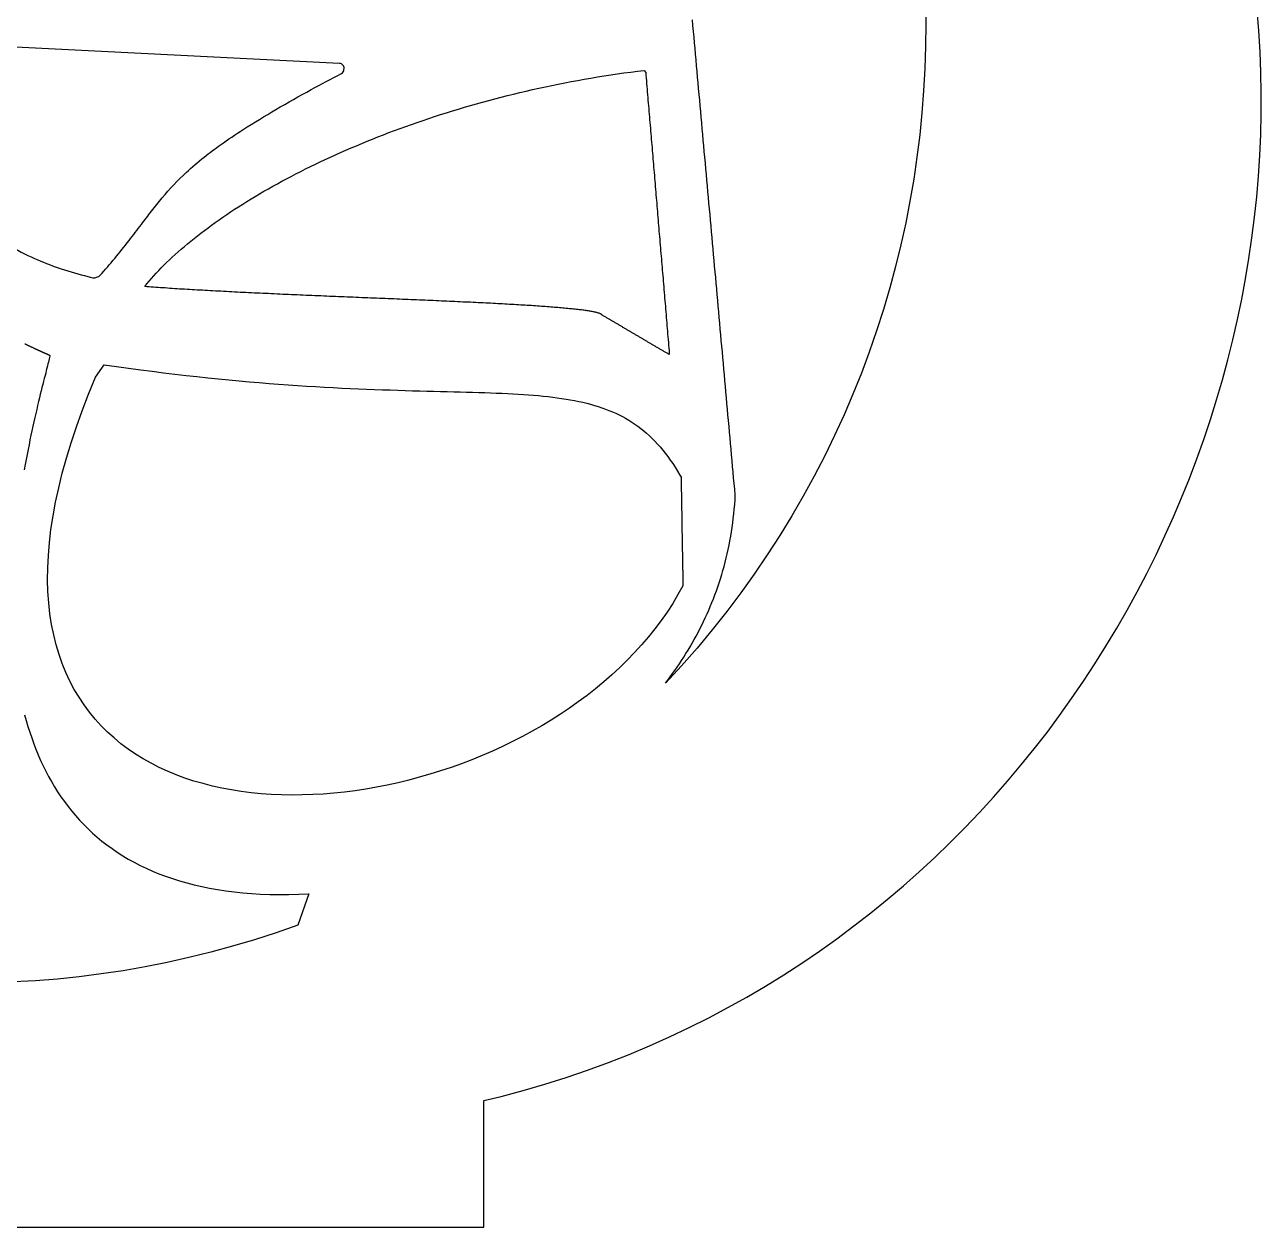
# Model space of a CAD drawing. Extents: x -375 to 182, y -177 to 177.
# Drawn here: x -14.6 to 182.2, y -177.3 to 14 of the extents above; entities that cross this region are included whole.
import ezdxf

# ---------------------------------------------------------------- set-up
doc = ezdxf.new("R2010")
doc.units = 0

msp = doc.modelspace()

# ---------------------------------------------------------------- linework, layer by layer
for points in [[(86.46, 118.69, -0.399741), (87.33, -90.78), (87.71, -90.27), (88.09, -89.76), (88.47, -89.24), (88.84, -88.73), (89.2, -88.2), (89.56, -87.67), (89.91, -87.14), (90.26, -86.6), (90.6, -86.06), (90.94, -85.51), (91.27, -84.95), (91.59, -84.4), (91.91, -83.83), (92.23, -83.27), (92.53, -82.69), (92.83, -82.11), (93.12, -81.53), (93.41, -80.94), (93.69, -80.35), (93.96, -79.75), (94.23, -79.15), (94.49, -78.54), (94.74, -77.93), (94.98, -77.31), (95.22, -76.68), (95.45, -76.06), (95.68, -75.42), (95.89, -74.78), (96.1, -74.14), (96.3, -73.49), (96.49, -72.83), (96.67, -72.17), (96.85, -71.5), (97.02, -70.83), (97.18, -70.15), (97.33, -69.47), (97.47, -68.78), (97.61, -68.09), (97.73, -67.39), (97.85, -66.68), (97.96, -65.97), (98.06, -65.26), (98.15, -64.53), (98.23, -63.81), (98.3, -63.07), (98.37, -62.33), (98.42, -61.59), (98.45, -60.82), (98.37, -59.91), (98.28, -58.99), (98.2, -58.08), (98.12, -57.17), (98.04, -56.26), (97.96, -55.35), (97.87, -54.44), (97.79, -53.53), (97.71, -52.62), (97.63, -51.71), (97.55, -50.8), (97.47, -49.89), (97.38, -48.97), (97.3, -48.06), (97.22, -47.15), (97.14, -46.24), (97.06, -45.33), (96.97, -44.42), (96.89, -43.51), (96.81, -42.6), (96.73, -41.69), (96.65, -40.78), (96.56, -39.86), (96.48, -38.95), (96.4, -38.04), (96.32, -37.13), (96.24, -36.22), (96.16, -35.31), (96.07, -34.4), (95.99, -33.49), (95.91, -32.58), (95.83, -31.67), (95.74, -30.76), (95.66, -29.84), (95.58, -28.93), (95.5, -28.02), (95.42, -27.11), (95.34, -26.2), (95.25, -25.29), (95.17, -24.38), (95.09, -23.47), (95.01, -22.56), (94.93, -21.65), (94.84, -20.73), (94.76, -19.82), (94.68, -18.91), (94.6, -18), (94.52, -17.09), (94.44, -16.18), (94.35, -15.27), (94.27, -14.36), (94.19, -13.45), (94.11, -12.54), (94.03, -11.63), (93.94, -10.71), (93.86, -9.8), (93.78, -8.89), (93.7, -7.98), (93.62, -7.07), (93.53, -6.16), (93.45, -5.25), (93.37, -4.34), (93.29, -3.43), (93.21, -2.52), (93.13, -1.61), (93.04, -0.69), (92.96, 0.22), (92.88, 1.13), (92.8, 2.04), (92.72, 2.95), (92.63, 3.86), (92.55, 4.77), (92.47, 5.68), (92.39, 6.59), (92.31, 7.5), (92.22, 8.42), (92.14, 9.33), (92.06, 10.24), (91.98, 11.15), (91.9, 12.06), (91.81, 12.97), (91.73, 13.88), (91.65, 14.79)], [(-16.74, -21.3, 0.030932), (-12.53, -23.4, 0.020814), (-8.81, -24.81, 0.018), (-4.57, -26.04, 0.004409), (-3.79, -26.24, 0.121441), (-3.44, -26.23), (-3.01, -26.11, 0.143693), (-2.65, -25.89, 0.017742), (1.98, -20.33, 0.004342), (3.95, -17.76, -0.002402), (5.55, -15.65, -0.009754), (7.26, -13.52, -0.032258), (11.08, -9.49, -0.019445), (13.95, -7.03, -0.012346), (16.55, -5.08, -0.011783), (20.15, -2.65, -0.010872), (25.36, 0.53, -0.007255), (30.97, 3.7, -0.003969), (35.8, 6.28, 0.247844), (36.18, 6.87, 0.005182), (36.2, 7.06, 0.420896), (35.49, 7.86), (-16.11, 10.48, 0.203932)], [(-14.63, -95.79), (-14.38, -96.72), (-14.1, -97.65), (-13.81, -98.57), (-13.51, -99.48), (-13.18, -100.39), (-12.84, -101.28), (-12.47, -102.16), (-12.09, -103.04), (-11.69, -103.9), (-11.27, -104.75), (-10.83, -105.59), (-10.37, -106.42), (-9.88, -107.24), (-9.38, -108.04), (-8.85, -108.83), (-8.3, -109.61), (-7.73, -110.37), (-7.14, -111.11), (-6.52, -111.84), (-5.88, -112.56), (-5.22, -113.26), (-4.53, -113.94), (-3.82, -114.61), (-3.09, -115.26), (-2.32, -115.89), (-1.54, -116.5), (-0.72, -117.09), (0.12, -117.66), (0.98, -118.21), (1.87, -118.75), (2.79, -119.26), (3.74, -119.75), (4.71, -120.22), (5.72, -120.66), (6.75, -121.09), (7.81, -121.49), (8.9, -121.86), (10.02, -122.22), (11.17, -122.54), (12.35, -122.85), (13.56, -123.12), (14.8, -123.38), (16.08, -123.6), (17.38, -123.8), (18.72, -123.97), (20.09, -124.11), (21.49, -124.23), (22.93, -124.31), (24.4, -124.37), (25.9, -124.4), (27.43, -124.39), (29.01, -124.36), (30.61, -124.29), (28.83, -129.26, -0.385174), (-160.02, -52.51)]]:
    msp.add_lwpolyline(points, format="xyb")
for points in [[(-56.55, -177.35), (58.45, -177.35), (58.45, -157.35), (58.45, -157.19), (61.19, -156.53), (64.69, -155.59), (68.15, -154.58), (71.56, -153.5), (74.94, -152.35), (78.26, -151.13), (81.55, -149.84), (84.79, -148.48), (87.98, -147.05), (91.13, -145.56), (94.23, -144.01), (97.29, -142.39), (100.3, -140.71), (103.26, -138.97), (106.17, -137.17), (109.04, -135.31), (111.86, -133.4), (114.63, -131.43), (117.35, -129.4), (120.02, -127.32), (122.65, -125.19), (125.22, -123.01), (127.74, -120.77), (130.21, -118.49), (132.62, -116.16), (134.99, -113.78), (137.3, -111.35), (139.56, -108.89), (141.77, -106.37), (143.92, -103.82), (146.02, -101.23), (148.07, -98.59), (150.06, -95.92), (151.99, -93.21), (153.87, -90.46), (155.69, -87.68), (157.45, -84.86), (159.16, -82.01), (160.81, -79.13), (162.41, -76.22), (163.94, -73.28), (165.42, -70.31), (166.83, -67.31), (168.19, -64.29), (169.48, -61.24), (170.72, -58.17), (171.9, -55.07), (173.01, -51.96), (174.06, -48.82), (175.05, -45.67), (175.98, -42.5), (176.85, -39.31), (177.65, -36.1), (178.38, -32.89), (179.06, -29.65), (179.67, -26.41), (180.21, -23.15), (180.69, -19.89), (181.1, -16.62), (181.45, -13.34), (181.72, -10.05), (181.94, -6.76), (182.08, -3.46), (182.16, -0.16), (182.17, 3.14), (182.1, 6.44), (181.97, 9.74), (181.78, 13.04), (181.5, 16.34)], [(-14.62, -36.76), (-14.57, -36.78), (-14.51, -36.81), (-14.46, -36.83), (-14.41, -36.86), (-14.35, -36.88), (-14.3, -36.9), (-14.25, -36.93), (-14.2, -36.95), (-14.14, -36.98), (-14.09, -37), (-14.04, -37.03), (-13.99, -37.05), (-13.93, -37.07), (-13.88, -37.1), (-13.83, -37.12), (-13.78, -37.15), (-13.72, -37.17), (-13.67, -37.19), (-13.62, -37.22), (-13.56, -37.24), (-13.51, -37.27), (-13.46, -37.29), (-13.41, -37.31), (-13.35, -37.34), (-13.3, -37.36), (-13.25, -37.39), (-13.2, -37.41), (-13.14, -37.43), (-13.09, -37.46), (-13.04, -37.48), (-12.98, -37.51), (-12.93, -37.53), (-12.88, -37.55), (-12.83, -37.58), (-12.77, -37.6), (-12.72, -37.63), (-12.67, -37.65), (-12.62, -37.67), (-12.56, -37.7), (-12.51, -37.72), (-12.46, -37.75), (-12.4, -37.77), (-12.35, -37.8), (-12.3, -37.82), (-12.25, -37.84), (-12.19, -37.87), (-12.14, -37.89), (-12.09, -37.92), (-12.04, -37.94), (-11.98, -37.96), (-11.93, -37.99), (-11.88, -38.01), (-11.83, -38.04), (-11.77, -38.06), (-11.72, -38.08), (-11.67, -38.11), (-11.61, -38.13), (-11.56, -38.16), (-11.51, -38.18), (-11.46, -38.2), (-11.4, -38.23), (-11.35, -38.25), (-11.3, -38.28), (-11.25, -38.3), (-11.19, -38.32), (-11.14, -38.35), (-11.09, -38.37), (-11.03, -38.4), (-10.98, -38.42), (-10.93, -38.44), (-10.88, -38.47), (-10.82, -38.49), (-10.77, -38.52), (-10.72, -38.54), (-10.67, -38.57), (-10.61, -38.59), (-10.63, -38.73), (-10.67, -38.92), (-10.72, -39.14), (-10.78, -39.39), (-10.84, -39.66), (-10.92, -39.96), (-11, -40.28), (-11.09, -40.63), (-11.18, -41), (-11.28, -41.4), (-11.39, -41.81), (-11.5, -42.26), (-11.62, -42.72), (-11.74, -43.21), (-11.87, -43.72), (-12, -44.24), (-12.14, -44.79), (-12.28, -45.36), (-12.42, -45.95), (-12.56, -46.56), (-12.71, -47.18), (-12.86, -47.83), (-13.01, -48.49), (-13.16, -49.17), (-13.32, -49.87), (-13.47, -50.58), (-13.63, -51.31), (-13.78, -52.05), (-13.93, -52.81), (-14.09, -53.58), (-14.24, -54.37), (-14.39, -55.17), (-14.54, -55.98), (-14.69, -56.81)]]:
    msp.add_lwpolyline(points)
for points in [[(4.48, -27.64), (4.82, -27.22), (5.18, -26.79), (5.54, -26.37), (5.92, -25.94), (6.31, -25.52), (6.71, -25.09), (7.12, -24.67), (7.54, -24.24), (7.97, -23.81), (8.42, -23.39), (8.87, -22.96), (9.33, -22.53), (9.81, -22.11), (10.29, -21.68), (10.79, -21.25), (11.3, -20.83), (11.81, -20.4), (12.34, -19.98), (12.88, -19.55), (13.42, -19.13), (13.98, -18.71), (14.55, -18.28), (15.12, -17.86), (15.71, -17.44), (16.3, -17.02), (16.91, -16.6), (17.52, -16.18), (18.14, -15.77), (18.78, -15.35), (19.42, -14.94), (20.07, -14.53), (20.73, -14.11), (21.4, -13.7), (22.07, -13.3), (22.76, -12.89), (23.45, -12.48), (24.16, -12.08), (24.87, -11.68), (25.59, -11.28), (26.32, -10.88), (27.05, -10.49), (27.8, -10.1), (28.55, -9.71), (29.31, -9.32), (30.07, -8.93), (30.85, -8.55), (31.63, -8.17), (32.42, -7.79), (33.22, -7.41), (34.03, -7.04), (34.84, -6.67), (35.66, -6.3), (36.49, -5.94), (37.32, -5.58), (38.16, -5.22), (39.01, -4.87), (39.87, -4.52), (40.73, -4.17), (41.59, -3.82), (42.47, -3.48), (43.35, -3.14), (44.24, -2.81), (45.13, -2.48), (46.03, -2.15), (46.94, -1.83), (47.85, -1.51), (48.77, -1.2), (49.69, -0.88), (50.62, -0.58), (51.56, -0.27), (52.5, 0.02), (53.44, 0.32), (54.39, 0.61), (55.35, 0.89), (56.31, 1.17), (57.28, 1.45), (58.25, 1.72), (59.23, 1.99), (60.21, 2.25), (61.2, 2.5), (62.19, 2.76), (63.19, 3), (64.19, 3.24), (65.19, 3.48), (66.2, 3.71), (67.22, 3.94), (68.24, 4.16), (69.26, 4.37), (70.28, 4.58), (71.32, 4.79), (72.35, 4.98), (73.39, 5.17), (74.43, 5.36), (75.47, 5.54), (76.52, 5.72), (77.58, 5.88), (78.63, 6.05), (79.69, 6.2), (80.75, 6.35), (81.82, 6.49), (82.88, 6.63), (83.96, 6.76), (84.2, 6.43), (84.24, 5.99), (84.27, 5.55), (84.31, 5.1), (84.35, 4.66), (84.39, 4.22), (84.42, 3.77), (84.46, 3.33), (84.5, 2.89), (84.54, 2.45), (84.57, 2), (84.61, 1.56), (84.65, 1.12), (84.68, 0.67), (84.72, 0.23), (84.76, -0.21), (84.8, -0.65), (84.83, -1.1), (84.87, -1.54), (84.91, -1.98), (84.95, -2.43), (84.98, -2.87), (85.02, -3.31), (85.06, -3.75), (85.09, -4.2), (85.13, -4.64), (85.17, -5.08), (85.21, -5.53), (85.24, -5.97), (85.28, -6.41), (85.32, -6.85), (85.36, -7.3), (85.39, -7.74), (85.43, -8.18), (85.47, -8.63), (85.51, -9.07), (85.54, -9.51), (85.58, -9.96), (85.62, -10.4), (85.65, -10.84), (85.69, -11.28), (85.73, -11.73), (85.77, -12.17), (85.8, -12.61), (85.84, -13.06), (85.88, -13.5), (85.91, -13.94), (85.95, -14.38), (85.99, -14.83), (86.03, -15.27), (86.06, -15.71), (86.1, -16.16), (86.14, -16.6), (86.18, -17.04), (86.21, -17.48), (86.25, -17.93), (86.29, -18.37), (86.32, -18.81), (86.36, -19.26), (86.4, -19.7), (86.44, -20.14), (86.47, -20.58), (86.51, -21.03), (86.55, -21.47), (86.58, -21.91), (86.62, -22.36), (86.66, -22.8), (86.7, -23.24), (86.73, -23.68), (86.77, -24.13), (86.81, -24.57), (86.85, -25.01), (86.88, -25.46), (86.92, -25.9), (86.96, -26.34), (86.99, -26.79), (87.03, -27.23), (87.07, -27.67), (87.11, -28.11), (87.14, -28.56), (87.18, -29), (87.22, -29.44), (87.26, -29.89), (87.29, -30.33), (87.33, -30.77), (87.37, -31.21), (87.41, -31.66), (87.44, -32.1), (87.48, -32.54), (87.52, -32.99), (87.55, -33.43), (87.59, -33.87), (87.63, -34.31), (87.67, -34.76), (87.7, -35.2), (87.74, -35.64), (87.78, -36.09), (87.82, -36.53), (87.85, -36.97), (87.89, -37.41), (87.93, -37.86), (87.96, -38.3), (87.92, -38.44), (87.81, -38.38), (87.71, -38.32), (87.6, -38.26), (87.5, -38.19), (87.39, -38.13), (87.29, -38.07), (87.18, -38.01), (87.08, -37.95), (86.97, -37.89), (86.87, -37.82), (86.77, -37.76), (86.66, -37.7), (86.56, -37.64), (86.45, -37.58), (86.35, -37.52), (86.24, -37.45), (86.14, -37.39), (86.03, -37.33), (85.93, -37.27), (85.82, -37.21), (85.72, -37.15), (85.61, -37.09), (85.51, -37.02), (85.41, -36.96), (85.3, -36.9), (85.2, -36.84), (85.09, -36.78), (84.99, -36.72), (84.88, -36.65), (84.78, -36.59), (84.67, -36.53), (84.57, -36.47), (84.46, -36.41), (84.36, -36.35), (84.25, -36.28), (84.15, -36.22), (84.05, -36.16), (83.94, -36.1), (83.84, -36.04), (83.73, -35.98), (83.63, -35.91), (83.52, -35.85), (83.42, -35.79), (83.31, -35.73), (83.21, -35.67), (83.1, -35.61), (83, -35.54), (82.89, -35.48), (82.79, -35.42), (82.68, -35.36), (82.58, -35.3), (82.48, -35.24), (82.37, -35.17), (82.27, -35.11), (82.16, -35.05), (82.06, -34.99), (81.95, -34.93), (81.85, -34.87), (81.74, -34.8), (81.64, -34.74), (81.53, -34.68), (81.43, -34.62), (81.32, -34.56), (81.22, -34.5), (81.12, -34.43), (81.01, -34.37), (80.91, -34.31), (80.8, -34.25), (80.7, -34.19), (80.59, -34.13), (80.49, -34.06), (80.38, -34), (80.28, -33.94), (80.17, -33.88), (80.07, -33.82), (79.96, -33.76), (79.86, -33.7), (79.75, -33.63), (79.65, -33.57), (79.55, -33.51), (79.44, -33.45), (79.34, -33.39), (79.23, -33.33), (79.13, -33.26), (79.02, -33.2), (78.92, -33.14), (78.81, -33.08), (78.71, -33.02), (78.6, -32.96), (78.5, -32.89), (78.39, -32.83), (78.29, -32.77), (78.19, -32.71), (78.08, -32.65), (77.98, -32.59), (77.87, -32.52), (77.77, -32.46), (77.66, -32.4), (77.56, -32.34), (77.45, -32.28), (77.35, -32.22), (77.28, -32.17), (77.25, -32.14), (77.22, -32.11), (77.18, -32.08), (77.13, -32.05), (77.08, -32.02), (77.02, -31.99), (76.95, -31.96), (76.88, -31.93), (76.8, -31.9), (76.72, -31.88), (76.63, -31.85), (76.53, -31.82), (76.43, -31.79), (76.32, -31.77), (76.2, -31.74), (76.08, -31.71), (75.96, -31.68), (75.82, -31.66), (75.69, -31.63), (75.54, -31.6), (75.39, -31.58), (75.24, -31.55), (75.08, -31.53), (74.91, -31.5), (74.74, -31.47), (74.56, -31.45), (74.38, -31.42), (74.19, -31.4), (74, -31.37), (73.8, -31.35), (73.6, -31.32), (73.39, -31.3), (73.18, -31.28), (72.96, -31.25), (72.73, -31.23), (72.5, -31.2), (72.27, -31.18), (72.03, -31.16), (71.79, -31.13), (71.54, -31.11), (71.29, -31.08), (71.03, -31.06), (70.77, -31.04), (70.51, -31.02), (70.24, -30.99), (69.96, -30.97), (69.68, -30.95), (69.4, -30.92), (69.11, -30.9), (68.82, -30.88), (68.53, -30.86), (68.23, -30.84), (67.92, -30.81), (67.61, -30.79), (67.3, -30.77), (66.99, -30.75), (66.66, -30.73), (66.34, -30.7), (66.01, -30.68), (65.68, -30.66), (65.35, -30.64), (65.01, -30.62), (64.67, -30.6), (64.32, -30.58), (63.97, -30.56), (63.62, -30.54), (63.26, -30.52), (62.91, -30.49), (62.54, -30.47), (62.18, -30.45), (61.81, -30.43), (61.44, -30.41), (61.06, -30.39), (60.69, -30.37), (60.3, -30.35), (59.92, -30.33), (59.53, -30.31), (59.14, -30.29), (58.75, -30.27), (58.36, -30.25), (57.96, -30.23), (57.56, -30.21), (57.16, -30.19), (56.75, -30.17), (56.34, -30.15), (55.93, -30.13), (55.52, -30.12), (55.1, -30.1), (54.69, -30.08), (54.27, -30.06), (53.85, -30.04), (53.42, -30.02), (53, -30), (52.57, -29.98), (52.14, -29.96), (51.71, -29.94), (51.27, -29.92), (50.84, -29.9), (50.4, -29.88), (49.96, -29.87), (49.52, -29.85), (49.08, -29.83), (48.63, -29.81), (48.19, -29.79), (47.74, -29.77), (47.29, -29.75), (46.84, -29.73), (46.39, -29.71), (45.94, -29.69), (45.49, -29.68), (45.03, -29.66), (44.58, -29.64), (44.12, -29.62), (43.66, -29.6), (43.2, -29.58), (42.74, -29.56), (42.28, -29.54), (41.82, -29.52), (41.36, -29.5), (40.9, -29.48), (40.43, -29.47), (39.97, -29.45), (39.5, -29.43), (39.04, -29.41), (38.57, -29.39), (38.1, -29.37), (37.64, -29.35), (37.17, -29.33), (36.7, -29.31), (36.24, -29.29), (35.77, -29.27), (35.3, -29.25), (34.83, -29.23), (34.36, -29.22), (33.9, -29.2), (33.43, -29.18), (32.96, -29.16), (32.49, -29.14), (32.03, -29.12), (31.56, -29.1), (31.09, -29.08), (30.62, -29.06), (30.16, -29.04), (29.69, -29.02), (29.23, -29), (28.76, -28.98), (28.3, -28.96), (27.84, -28.94), (27.37, -28.92), (26.91, -28.9), (26.45, -28.88), (25.99, -28.86), (25.53, -28.83), (25.07, -28.81), (24.61, -28.79), (24.16, -28.77), (23.7, -28.75), (23.25, -28.73), (22.8, -28.71), (22.35, -28.69), (21.9, -28.67), (21.45, -28.64), (21, -28.62), (20.55, -28.6), (20.11, -28.58), (19.67, -28.56), (19.22, -28.54), (18.78, -28.51), (18.35, -28.49), (17.91, -28.47), (17.48, -28.45), (17.04, -28.43), (16.61, -28.4), (16.19, -28.38), (15.76, -28.36), (15.33, -28.33), (14.91, -28.31), (14.49, -28.29), (14.07, -28.27), (13.66, -28.24), (13.24, -28.22), (12.83, -28.19), (12.42, -28.17), (12.02, -28.15), (11.61, -28.12), (11.21, -28.1), (10.81, -28.07), (10.42, -28.05), (10.02, -28.03), (9.63, -28), (9.25, -27.98), (8.86, -27.95), (8.48, -27.93), (8.1, -27.9), (7.72, -27.87), (7.35, -27.85), (6.98, -27.82), (6.61, -27.8), (6.25, -27.77), (5.89, -27.74), (5.53, -27.72), (5.18, -27.69), (4.83, -27.66), (4.48, -27.64)], [(90.13, -75.25), (89.34, -76.67), (88.5, -78.07), (87.61, -79.44), (86.67, -80.78), (85.68, -82.1), (84.64, -83.39), (83.56, -84.66), (82.44, -85.89), (81.27, -87.1), (80.07, -88.28), (78.82, -89.43), (77.54, -90.55), (76.22, -91.64), (74.87, -92.71), (73.48, -93.74), (72.07, -94.74), (70.62, -95.7), (69.15, -96.64), (67.65, -97.54), (66.12, -98.42), (64.58, -99.25), (63.01, -100.06), (61.42, -100.83), (59.81, -101.57), (58.19, -102.27), (56.55, -102.94), (54.9, -103.57), (53.23, -104.17), (51.56, -104.73), (49.87, -105.25), (48.18, -105.74), (46.49, -106.19), (44.79, -106.6), (43.08, -106.98), (41.38, -107.31), (39.67, -107.61), (37.97, -107.87), (36.27, -108.09), (34.58, -108.26), (32.89, -108.4), (31.21, -108.5), (29.54, -108.55), (27.89, -108.57), (26.24, -108.54), (24.61, -108.47), (23, -108.35), (21.41, -108.2), (19.83, -108), (18.28, -107.75), (16.74, -107.46), (15.24, -107.13), (13.76, -106.75), (12.3, -106.33), (10.88, -105.85), (9.48, -105.34), (8.12, -104.77), (6.79, -104.16), (5.49, -103.5), (4.23, -102.8), (3.01, -102.04), (1.83, -101.24), (0.7, -100.39), (-0.4, -99.48), (-1.45, -98.53), (-2.46, -97.53), (-3.41, -96.48), (-4.32, -95.37), (-5.18, -94.21), (-5.98, -93.01), (-6.73, -91.75), (-7.43, -90.43), (-8.07, -89.07), (-8.64, -87.65), (-9.16, -86.17), (-9.62, -84.64), (-10.01, -83.06), (-10.34, -81.42), (-10.6, -79.73), (-10.8, -77.98), (-10.92, -76.18), (-10.97, -74.31), (-10.95, -72.39), (-10.86, -70.42), (-10.69, -68.38), (-10.44, -66.29), (-10.11, -64.14), (-9.7, -61.93), (-9.21, -59.66), (-8.64, -57.33), (-7.98, -54.94), (-7.23, -52.49), (-6.39, -49.98), (-5.47, -47.4), (-4.45, -44.77), (-3.34, -42.07), (-1.95, -40.08), (-0.01, -40.36), (1.91, -40.63), (3.79, -40.89), (5.65, -41.13), (7.48, -41.36), (9.28, -41.58), (11.05, -41.78), (12.79, -41.98), (14.51, -42.16), (16.2, -42.33), (17.86, -42.5), (19.5, -42.65), (21.11, -42.79), (22.7, -42.93), (24.26, -43.05), (25.79, -43.17), (27.3, -43.28), (28.78, -43.38), (30.24, -43.47), (31.68, -43.56), (33.09, -43.64), (34.47, -43.72), (35.84, -43.79), (37.18, -43.85), (38.49, -43.91), (39.79, -43.96), (41.06, -44.01), (42.31, -44.06), (43.54, -44.1), (44.75, -44.14), (45.93, -44.17), (47.09, -44.21), (48.24, -44.24), (49.36, -44.27), (50.46, -44.3), (51.54, -44.32), (52.61, -44.35), (53.65, -44.38), (54.67, -44.4), (55.68, -44.43), (56.66, -44.46), (57.63, -44.49), (58.58, -44.52), (59.51, -44.55), (60.43, -44.59), (61.32, -44.63), (62.2, -44.67), (63.07, -44.71), (63.91, -44.76), (64.74, -44.81), (65.56, -44.87), (66.36, -44.94), (67.14, -45), (67.91, -45.08), (68.66, -45.16), (69.4, -45.24), (70.12, -45.34), (70.83, -45.44), (71.53, -45.55), (72.21, -45.66), (72.88, -45.79), (73.54, -45.92), (74.18, -46.06), (74.81, -46.21), (75.43, -46.37), (76.04, -46.55), (76.63, -46.73), (77.22, -46.92), (77.79, -47.13), (78.35, -47.34), (78.9, -47.57), (79.44, -47.81), (79.97, -48.07), (80.49, -48.33), (81.01, -48.61), (81.51, -48.91), (82, -49.22), (82.48, -49.54), (82.96, -49.88), (83.43, -50.23), (83.89, -50.6), (84.34, -50.99), (84.79, -51.39), (85.22, -51.81), (85.65, -52.24), (86.08, -52.7), (86.5, -53.17), (86.91, -53.66), (87.32, -54.17), (87.72, -54.7), (88.11, -55.25), (88.5, -55.81), (88.89, -56.4), (89.27, -57.01), (89.65, -57.64), (89.84, -58), (89.84, -58.09), (89.84, -58.18), (89.84, -58.26), (89.84, -58.35), (89.84, -58.44), (89.84, -58.52), (89.85, -58.61), (89.85, -58.69), (89.85, -58.78), (89.85, -58.87), (89.85, -58.95), (89.85, -59.04), (89.86, -59.13), (89.86, -59.22), (89.86, -59.3), (89.86, -59.39), (89.86, -59.48), (89.86, -59.56), (89.86, -59.65), (89.87, -59.74), (89.87, -59.83), (89.87, -59.91), (89.87, -60), (89.87, -60.09), (89.87, -60.18), (89.87, -60.27), (89.88, -60.35), (89.88, -60.44), (89.88, -60.53), (89.88, -60.62), (89.88, -60.71), (89.88, -60.8), (89.88, -60.88), (89.88, -60.97), (89.89, -61.06), (89.89, -61.15), (89.89, -61.24), (89.89, -61.33), (89.89, -61.42), (89.89, -61.51), (89.9, -61.59), (89.9, -61.68), (89.9, -61.77), (89.9, -61.86), (89.9, -61.95), (89.9, -62.04), (89.9, -62.13), (89.91, -62.22), (89.91, -62.31), (89.91, -62.4), (89.91, -62.49), (89.91, -62.58), (89.91, -62.67), (89.92, -62.76), (89.92, -62.85), (89.92, -62.94), (89.92, -63.03), (89.92, -63.12), (89.92, -63.21), (89.92, -63.3), (89.93, -63.39), (89.93, -63.48), (89.93, -63.57), (89.93, -63.66), (89.93, -63.75), (89.93, -63.84), (89.93, -63.93), (89.94, -64.02), (89.94, -64.11), (89.94, -64.2), (89.94, -64.29), (89.94, -64.38), (89.94, -64.47), (89.95, -64.56), (89.95, -64.65), (89.95, -64.74), (89.95, -64.83), (89.95, -64.93), (89.95, -65.02), (89.96, -65.11), (89.96, -65.2), (89.96, -65.29), (89.96, -65.38), (89.96, -65.47), (89.96, -65.56), (89.96, -65.65), (89.97, -65.74), (89.97, -65.84), (89.97, -65.93), (89.97, -66.02), (89.97, -66.11), (89.97, -66.2), (89.98, -66.29), (89.98, -66.38), (89.98, -66.47), (89.98, -66.57), (89.98, -66.66), (89.98, -66.75), (89.98, -66.84), (89.99, -66.93), (89.99, -67.02), (89.99, -67.12), (89.99, -67.21), (89.99, -67.3), (89.99, -67.39), (90, -67.48), (90, -67.57), (90, -67.66), (90, -67.76), (90, -67.85), (90, -67.94), (90, -68.03), (90.01, -68.12), (90.01, -68.21), (90.01, -68.31), (90.01, -68.4), (90.01, -68.49), (90.01, -68.58), (90.02, -68.67), (90.02, -68.76), (90.02, -68.86), (90.02, -68.95), (90.02, -69.04), (90.02, -69.13), (90.03, -69.22), (90.03, -69.32), (90.03, -69.41), (90.03, -69.5), (90.03, -69.59), (90.03, -69.68), (90.03, -69.77), (90.04, -69.87), (90.04, -69.96), (90.04, -70.05), (90.04, -70.14), (90.04, -70.23), (90.04, -70.32), (90.05, -70.42), (90.05, -70.51), (90.05, -70.6), (90.05, -70.69), (90.05, -70.78), (90.05, -70.87), (90.05, -70.97), (90.06, -71.06), (90.06, -71.15), (90.06, -71.24), (90.06, -71.33), (90.06, -71.42), (90.06, -71.52), (90.07, -71.61), (90.07, -71.7), (90.07, -71.79), (90.07, -71.88), (90.07, -71.97), (90.07, -72.07), (90.07, -72.16), (90.08, -72.25), (90.08, -72.34), (90.08, -72.43), (90.08, -72.52), (90.08, -72.61), (90.08, -72.7), (90.09, -72.8), (90.09, -72.89), (90.09, -72.98), (90.09, -73.07), (90.09, -73.16), (90.09, -73.25), (90.1, -73.34), (90.1, -73.43), (90.1, -73.53), (90.1, -73.62), (90.1, -73.71), (90.1, -73.8), (90.1, -73.89), (90.11, -73.98), (90.11, -74.07), (90.11, -74.16), (90.11, -74.25), (90.11, -74.34), (90.11, -74.43), (90.12, -74.52), (90.12, -74.61), (90.12, -74.71), (90.12, -74.8), (90.12, -74.89), (90.12, -74.98), (90.12, -75.07), (90.13, -75.16), (90.13, -75.25)]]:
    msp.add_lwpolyline(points, close=True)

doc.saveas('drawing.dxf')
